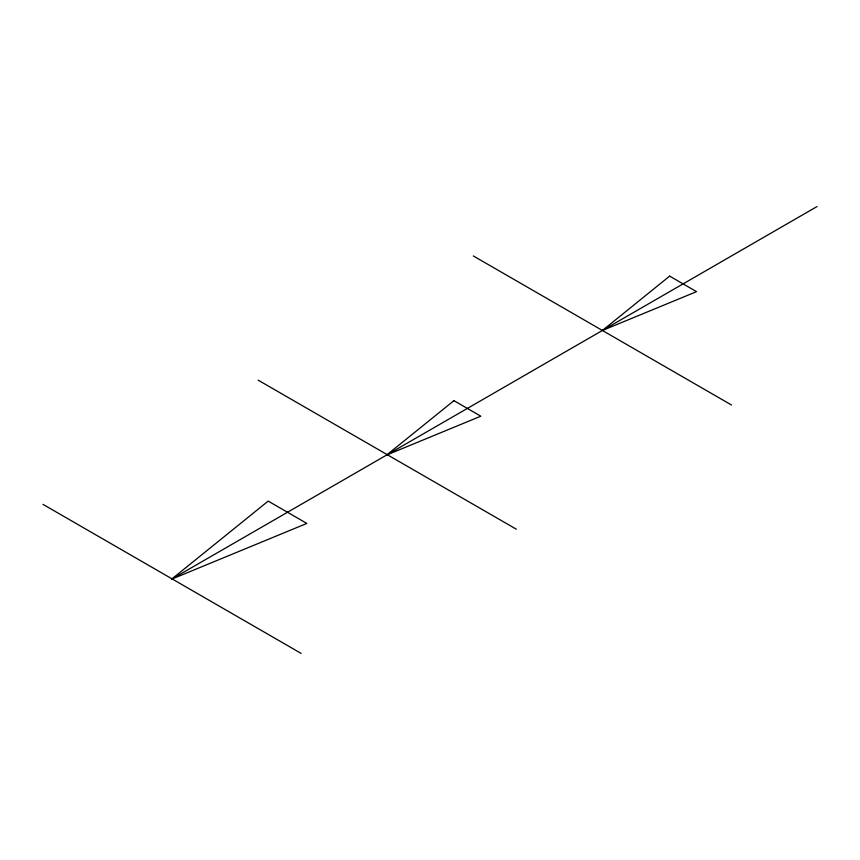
<?xml version="1.0" encoding="UTF-8"?>
<svg xmlns="http://www.w3.org/2000/svg" width="860" height="860" viewBox="0 0 860 860"><rect width="100%" height="100%" fill="white"/><g stroke="black" fill="none" stroke-linecap="round" stroke-linejoin="round"><path stroke-width="1.29" d="M171.538 579.221L268.18 501.1L306.848 523.428L171.538 579.221L817 206.572M473.312 255.936L731.495 404.995M258.15 380.152L516.344 529.212M43 504.368L301.183 653.428M453.929 400.663L386.688 455.004L480.815 416.186L453.929 400.663M669.639 276.114L602.409 330.466L696.536 291.647L669.639 276.114"/></g></svg>
